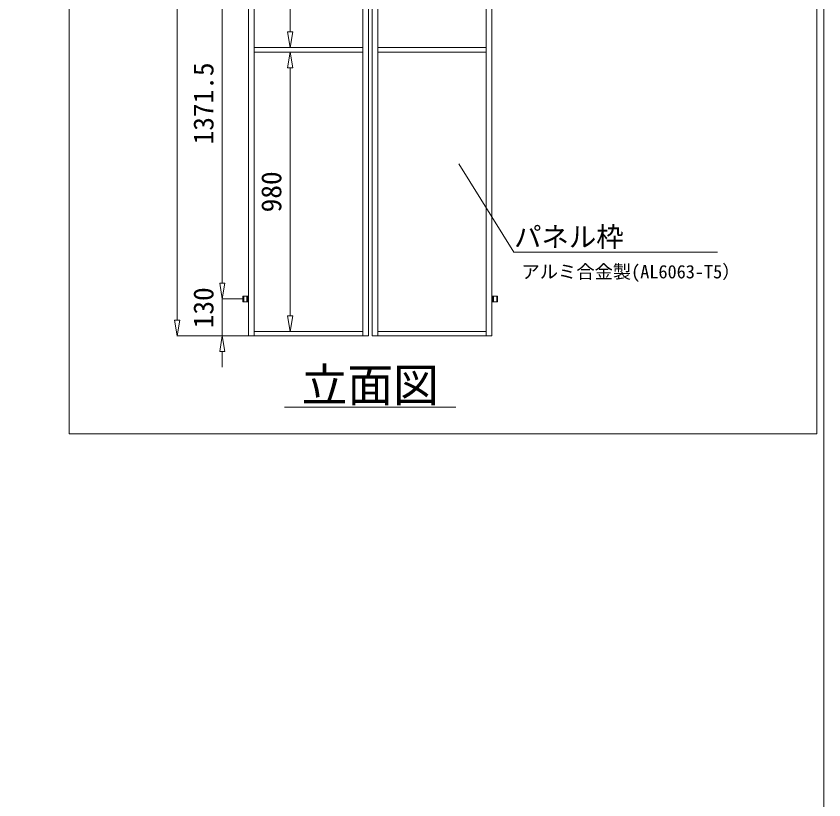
# Model space of a CAD drawing. Units: millimetres, scale not verified. Extents: x -16120 to 16120, y -26100 to 26100.
# Drawn here: x 11551 to 16080, y -21350 to -16953 of the extents above; entities that cross this region are included whole.
import ezdxf
from ezdxf.enums import TextEntityAlignment as Align

# ---------------------------------------------------------------- set-up
doc = ezdxf.new("R2010")
doc.units = ezdxf.units.MM
doc.header["$LTSCALE"] = 150
doc.linetypes.add('DASHED1', pattern=[1.8, 1.2, -0.6])
doc.layers.add('0-A_図面枠', color=134, linetype='Continuous', lineweight=18)
doc.styles.add('ＭＳ ゴシック', font='')
doc.styles.get('ＭＳ ゴシック').set_extended_font_data('MS Gothic')

msp = doc.modelspace()

# ---------------------------------------------------------------- linework, layer by layer
at = {"layer": '0-A_図面枠'}
for p, q in [((12454.3, -14030.5), (12454.3, -18659.3)), ((13087.6, -15648.9), (13087.6, -17040.9)), ((12707.3, -16432.9), (12707.3, -18451.3)), ((13072.9, -17040.9), (13087.6, -17128.9)), ((13072.9, -17040.9), (13102.3, -17040.9)), ((13087.6, -17128.9), (13102.3, -17040.9)), ((12887.6, -17128.9), (13089.2, -17128.9)), ((12887.6, -17154.5), (13089.2, -17154.5)), ((13072.9, -17242.5), (13087.6, -17154.5)), ((13087.6, -17154.5), (13102.3, -17242.5)), ((13072.9, -17242.5), (13102.3, -17242.5)), ((13087.6, -17242.5), (13087.6, -18634.5)), ((14341.4, -18277.9), (15483.4, -18277.9)), ((12707.3, -18451.3), (12707.3, -18363.3)), ((12692.6, -18451.3), (12707.3, -18539.3)), ((12692.6, -18451.3), (12722, -18451.3)), ((12692.6, -18451.3), (12707.3, -18539.3)), ((12692.6, -18451.3), (12722, -18451.3)), ((12707.3, -18539.3), (12722, -18451.3)), ((12707.3, -18539.3), (12722, -18451.3)), ((12820.8, -18539.3), (12705.7, -18539.3)), ((12820.8, -18539.3), (12705.7, -18539.3)), ((12707.3, -18539.3), (12707.3, -18747.3)), ((12848.3, -18523.3), (12848.3, -18555.3)), ((14224.8, -18523.3), (14224.8, -18555.3)), ((13072.9, -18634.5), (13087.6, -18722.5)), ((13072.9, -18634.5), (13102.3, -18634.5)), ((13087.6, -18722.5), (13102.3, -18634.5)), ((12439.6, -18659.3), (12454.3, -18747.3)), ((12439.6, -18659.3), (12469, -18659.3)), ((12454.3, -18747.3), (12469, -18659.3)), ((12852.8, -18747.3), (12452.7, -18747.3)), ((12692.6, -18835.3), (12707.3, -18747.3)), ((12852.8, -18747.3), (12705.7, -18747.3)), ((12707.3, -18747.3), (12722, -18835.3)), ((12887.6, -18722.5), (13089.2, -18722.5)), ((12692.6, -18835.3), (12722, -18835.3)), ((12707.3, -18835.3), (12707.3, -18923.3)), ((13056.6, -19147.3), (14016.6, -19147.3))]:
    msp.add_line(p, q, dxfattribs=at)
at = {"layer": '0-A_図面枠', "linetype": 'DASHED1'}
for p, q in [((12827.2, -18523.3), (12827.2, -18555.3)), ((12844.8, -18523.3), (12844.8, -18555.3)), ((14228.3, -18523.3), (14228.3, -18555.3)), ((14245.9, -18523.3), (14245.9, -18555.3))]:
    msp.add_line(p, q, dxfattribs=at)
at = {"layer": '0-A_図面枠'}
for points in [[(-16120.3, -3900), (16079.7, -3900), (16079.7, -26100), (-16120.3, -26100)], [(11848.1, -12601.9), (16040, -12601.9), (16040, -19297.3), (11848.1, -19297.3)], [(12854.4, -13942.5), (12886, -13942.5), (12886, -18747.3), (12854.4, -18747.3)], [(13526.4, -13942.5), (13494.8, -13942.5), (13494.8, -18747.3), (13526.4, -18747.3)], [(13546.7, -13942.5), (13578.3, -13942.5), (13578.3, -18747.3), (13546.7, -18747.3)], [(14218.7, -13942.5), (14187.1, -13942.5), (14187.1, -18747.3), (14218.7, -18747.3)], [(13494.8, -17128.9), (12886, -17128.9), (12886, -17154.5), (13494.8, -17154.5)], [(13578.3, -17128.9), (14187.1, -17128.9), (14187.1, -17154.5), (13578.3, -17154.5)], [(13494.8, -18747.3), (12886, -18747.3), (12886, -18722.5), (13494.8, -18722.5)], [(13578.3, -18747.3), (14187.1, -18747.3), (14187.1, -18722.5), (13578.3, -18722.5)]]:
    msp.add_lwpolyline(points, close=True, dxfattribs=at)
for points in [[(14032.6, -17781.2), (14340.8, -18277.9), (14341.4, -18277.9)], [(12854.4, -18555.3), (12822.4, -18555.3), (12822.4, -18523.3), (12854.4, -18523.3)], [(14218.7, -18555.3), (14250.7, -18555.3), (14250.7, -18523.3), (14218.7, -18523.3)]]:
    msp.add_lwpolyline(points, dxfattribs=at)

# ---------------------------------------------------------------- texts
at = {"layer": '0-A_図面枠', "style": 'ＭＳ ゴシック'}
for s, p in [('1371.5', (12691.5, -17672.5)), ('980', (13071.8, -18053.7)), ('130', (12691.5, -18704.2))]:
    msp.add_text(s, height=112.6, rotation=90, dxfattribs=at).set_placement(p, align=Align.BOTTOM_LEFT)
for s, height, p in [('パネル枠\u3000\u3000\u3000\u3000\u3000', 112.6, (14343, -18281.7)), ('アルミ合金製(AL6063-T5）', 75.07, (14384.8, -18446.8)), ('立面図', 187.7, (13152.6, -19172.9))]:
    msp.add_text(s, height=height, dxfattribs=at).set_placement(p, align=Align.BOTTOM_LEFT)

doc.saveas('drawing.dxf')
